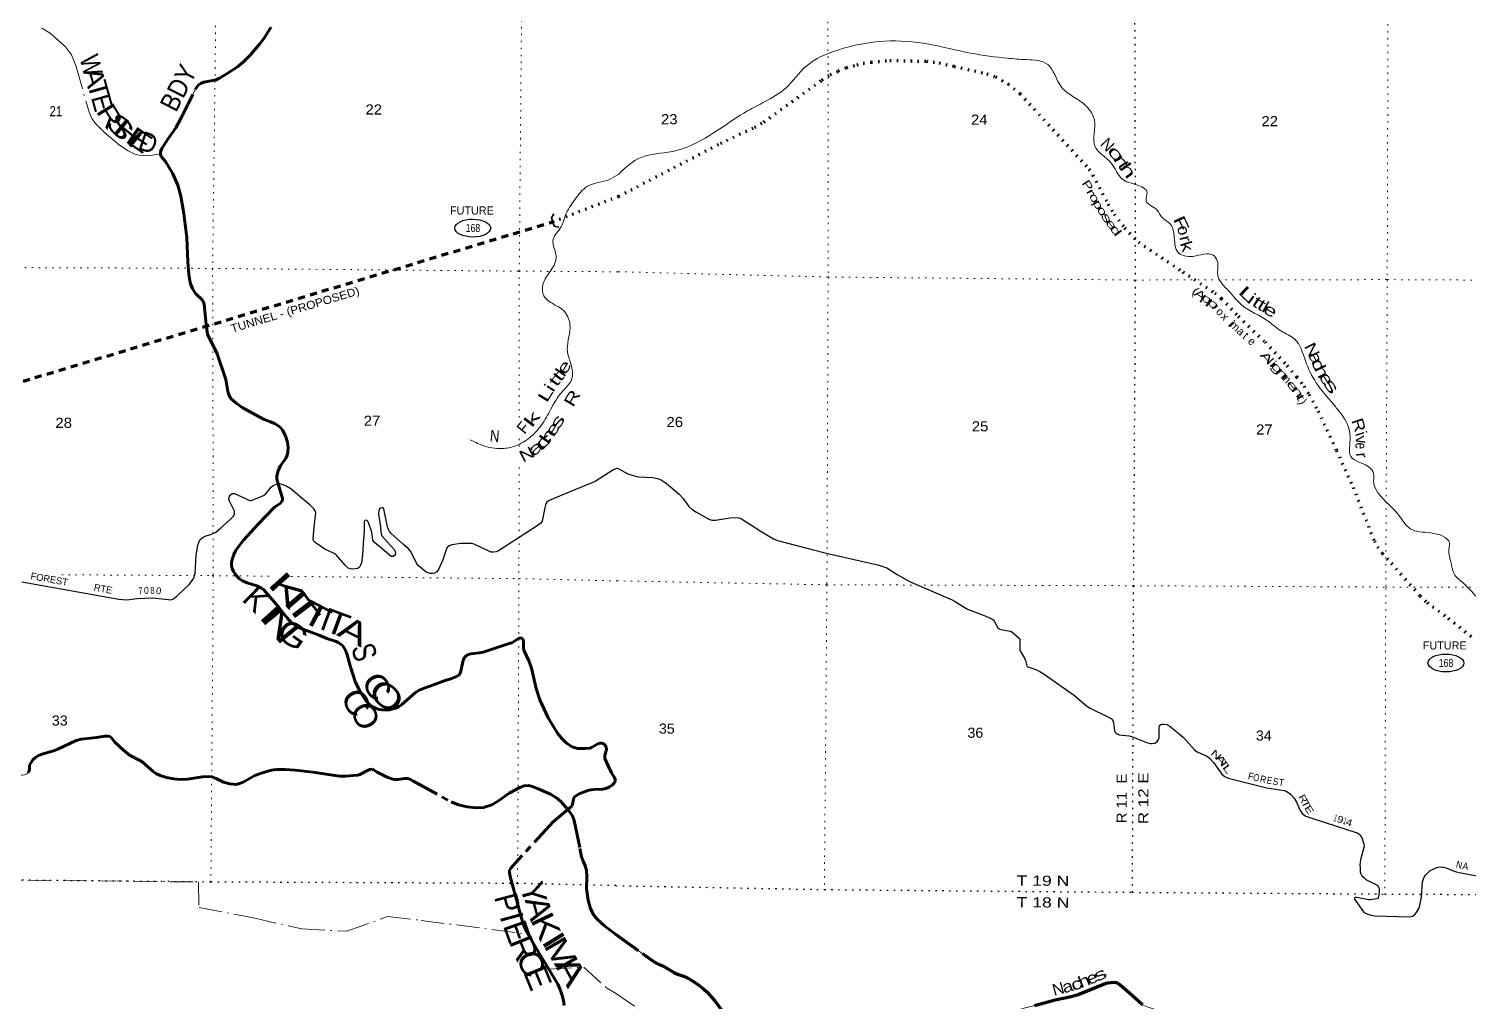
# Model space of a CAD drawing. Header units: feet. Extents: x -252966 to 4, y -183309 to 1368.
# Drawn here: x -104019 to -79123, y -154382 to -137564 of the extents above; entities that cross this region are included whole.
import ezdxf
from ezdxf.enums import TextEntityAlignment as Align

# ---------------------------------------------------------------- set-up
doc = ezdxf.new("R2010")
doc.units = ezdxf.units.FT
doc.header["$LTSCALE"] = 80
for name, pattern in [('DOT_DASHED', [7.7, 5, -1.2, 0.3, -1.2]), ('DOTTED', [1.5, 0.3, -1.2]), ('LONG_DASH_SHORT_DASH', [9.9, 6, -1.2, 1.5, -1.2]), ('MEDIUM_DASHED', [4.5, 3, -1.5]), ('SHORT_DASHED', [2.7, 1.5, -1.2])]:
    doc.linetypes.add(name, pattern=pattern)
for name, color, linetype, lineweight in [('11', 7, 'LONG_DASH_SHORT_DASH', 60), ('29', 7, 'Continuous', 25), ('30', 7, 'Continuous', 35), ('39', 7, 'Continuous', 13), ('41', 7, 'Continuous', 13), ('44', 7, 'DOT_DASHED', 13), ('51', 7, 'MEDIUM_DASHED', 70), ('52', 7, 'Continuous', 25), ('6', 7, 'DOTTED', 25), ('7', 7, 'DOTTED', 13)]:
    doc.layers.add(name, color=color, linetype=linetype, lineweight=lineweight)
doc.layers.add('12', color=7, linetype='Continuous')

msp = doc.modelspace()

# ---------------------------------------------------------------- linework, layer by layer
at = {"layer": '11'}
for points in [[(-101000.23, -142274.52), (-101035.61, -142232.2), (-101124.47, -142154.86), (-101149.28, -142123.49), (-101187.03, -142055.25), (-101221.73, -141976.41), (-101235.06, -141917.77), (-101248.65, -141813.45), (-101265.75, -141593.3), (-101287.34, -141178.51), (-101336.38, -140760.11), (-101387.18, -140461.45), (-101438.66, -140268.48), (-101532.89, -140063.91), (-101656.6, -139858.85), (-101727.72, -139770.39), (-101741.19, -139736), (-101741.26, -139687.24), (-101719.84, -139634.56), (-101616.2, -139474.24), (-101474.72, -139277.91), (-101393.53, -139128.48), (-101127.66, -138594.73), (-101085.57, -138536.47), (-101045.69, -138508.46), (-100990.14, -138487.29), (-100779.15, -138444.41), (-100720.9, -138418.89), (-100605.76, -138351.21), (-100408.88, -138222.77), (-100304.06, -138136.76), (-100188.39, -138022.82), (-100025.44, -137832.66), (-99947.91, -137724.45), (-99857.6, -137576.87), (-99828.52, -137534.53)], [(-99323.06, -147932.24), (-99389.65, -147896.88), (-99472.49, -147836.79), (-99550.64, -147754.26), (-99704.22, -147553.02), (-99953.46, -147269.79), (-99991.87, -147238.09), (-100072.73, -147198.49), (-100242.09, -147147.07), (-100320.98, -147112.8), (-100376.76, -147074.8), (-100408.37, -147044.51), (-100443.95, -147001.24), (-100477.75, -146950.42), (-100502.6, -146896.25), (-100513.12, -146849.86), (-100510.45, -146789.28), (-100495.96, -146723.16), (-100471.8, -146655.27), (-100441.44, -146593.71), (-100405.35, -146536.66), (-100305.21, -146411.14), (-100048.76, -146131.55), (-99774.82, -145840.74), (-99666.66, -145768.46), (-99643.31, -145742.3), (-99631.26, -145712.66), (-99632.19, -145684.47), (-99665.68, -145571.32), (-99719.79, -145395.41), (-99727.77, -145348.05), (-99726.01, -145298.46), (-99703.39, -145206.72), (-99670.83, -145126.93), (-99593.52, -145027.13), (-99569.94, -144990.34), (-99552.55, -144944.92), (-99539.36, -144888.14), (-99532.84, -144806.89), (-99542.41, -144714.39), (-99576.23, -144606.35), (-99628.19, -144507.27), (-99666.38, -144460.95), (-99711.45, -144422.89), (-99768.01, -144389.86), (-99840.76, -144359.46), (-99957.03, -144315.22), (-100328.76, -144111.56), (-100431.28, -144037.91), (-100521.26, -143956.22), (-100562.61, -143884.58), (-100584.03, -143805.66), (-100612.46, -143629.11), (-100760.82, -143188.55), (-100924.82, -142844.02), (-100950.85, -142680.34), (-100984.67, -142325.08), (-101000.23, -142274.52)], [(-94697.3, -151067.87), (-94628.5, -151007.27), (-94616.7, -150977.12), (-94592.8, -150867.06), (-94580.91, -150848.96), (-94561.88, -150833.21), (-94498.05, -150796.34), (-94426.95, -150766.6), (-94333.51, -150734.47), (-94289, -150724), (-94245.11, -150719.3), (-94088.86, -150713.24), (-94019.59, -150698.23), (-93972.58, -150677.14), (-93931.31, -150648.32), (-93895.13, -150612.09), (-93881.98, -150592.67), (-93874.02, -150573.13), (-93872.23, -150558.34), (-93875.07, -150543.22), (-93891.66, -150509.81), (-93938.17, -150433.29), (-93998.64, -150310.18), (-94052.82, -150184.32), (-94057.29, -150165.48), (-94057.26, -150147.4), (-94053.13, -150124.61), (-94030.64, -150051.28), (-94026.82, -150025.74), (-94027.28, -150010.21), (-94031.99, -149990.78), (-94052.11, -149954), (-94073.12, -149932.31), (-94104.93, -149917.34), (-94137.62, -149917.52), (-94175.16, -149931.26), (-94283.65, -149995.26), (-94311.01, -150004.85), (-94399.92, -150013.19), (-94529.07, -150012.89), (-94620.73, -149984.67), (-94717, -149917.65), (-94799.66, -149838.36), (-94872.1, -149747.65), (-95034.61, -149482.07), (-95182.5, -149172.49), (-95242.57, -148976.81), (-95323, -148620.84), (-95365.1, -148505), (-95457.15, -148311.47), (-95464.33, -148276.9), (-95462.55, -148152.63), (-95473.27, -148119.27), (-95487.78, -148106.26), (-95511.42, -148100.16), (-95548.68, -148108.67), (-95665.24, -148181.41), (-95708, -148197.73), (-95984.44, -148288.25), (-96162, -148345.19), (-96222.2, -148358.61), (-96370.84, -148372.11), (-96412.54, -148384.36), (-96442.51, -148399.96), (-96481.32, -148435.12), (-96500.46, -148470.95), (-96509.78, -148507.21), (-96543.55, -148676.83), (-96561.07, -148724.86), (-96577.86, -148742.88), (-96634.97, -148774.87), (-96718.07, -148808.07), (-96814.96, -148838.1), (-97253.01, -148995.34), (-97332.28, -149041.27), (-97566.46, -149250.95), (-97613.9, -149283.09), (-97673.24, -149311.54), (-97720.1, -149327.15), (-97780.08, -149340.21), (-97839.75, -149346.18), (-97901.62, -149344.92), (-97961.2, -149335.68), (-98008.53, -149321.53), (-98065.46, -149293.72), (-98124.02, -149250.15), (-98195.05, -149176.31), (-98268.9, -149061.89), (-98365.64, -148869.72), (-98458.31, -148582.22), (-98513.3, -148390.14), (-98542.93, -148311.54), (-98588.75, -148234.2), (-98612.97, -148211.23), (-98654.25, -148183.85), (-98704.35, -148160.78), (-98862.05, -148107.8), (-99013.82, -148044.74), (-99323.06, -147932.24)], [(-104028.6, -150424.95), (-104016.34, -150411.72), (-104009.38, -150397.72), (-104005.72, -150374.76), (-104008.19, -150320.17), (-104004.19, -150299.18), (-103949.35, -150208.44), (-103904.58, -150165.83), (-103848.84, -150130.91), (-103772.41, -150102.84), (-103588.83, -150051.17), (-103516, -150023.08), (-103198.44, -149873.08), (-103112.77, -149848.89), (-102847.96, -149819.64), (-102703.51, -149799.99), (-102645.49, -149797.18), (-102617.52, -149801.51), (-102592.32, -149818.77), (-102527.81, -149904.5), (-102382.93, -150038.29), (-102273.92, -150128.13), (-102065.03, -150239.07), (-101865.78, -150410.73), (-101818.83, -150443.99), (-101745.28, -150481.31), (-101635.34, -150516.02), (-101514.06, -150535.59), (-101399.22, -150545.05), (-101271.18, -150544.29), (-101012.49, -150501.71), (-100914.53, -150495.72), (-100855.02, -150500.75), (-100778.21, -150528.02), (-100650.84, -150595.89), (-100539.39, -150624.48), (-100434.06, -150631.47), (-100376.57, -150619.24), (-100312.63, -150592.73), (-100111.73, -150479.53), (-99976.74, -150430.08), (-99841.29, -150390.08), (-99788.68, -150380.13), (-99726.1, -150374.62), (-99576.7, -150375.13), (-99413.11, -150384.75), (-99104.55, -150418.21), (-98642.38, -150487.66), (-98535.03, -150489.83), (-98407.76, -150480.88), (-98326.95, -150473), (-98290.15, -150462.47), (-98162.89, -150391.33), (-98117.1, -150373.41), (-98082.04, -150370.97), (-98056.74, -150378.42), (-97995.8, -150423.14), (-97818.03, -150507.24), (-97740.71, -150536.45), (-97698.23, -150548.18), (-97665.71, -150550.59), (-97634.63, -150548.97), (-97513.15, -150532.24), (-97464.76, -150532.96), (-97426.04, -150543.1), (-97376.73, -150568.12), (-96712.11, -150936.88), (-96583.91, -150983.17), (-96438.93, -151017.88), (-96292.37, -151038.83), (-96153.22, -151029.67), (-96011.89, -150985.25), (-95896.7, -150917.03), (-95708.12, -150784.62), (-95526.02, -150686.18), (-95448.97, -150658.82), (-95381.37, -150652.63), (-95324.84, -150662.84), (-95210.29, -150707.6), (-94993.38, -150803.56), (-94892.32, -150864.68), (-94819.07, -150928.19), (-94697.3, -151067.87)], [(-94697.3, -151067.87), (-94766.6, -151126.67), (-94947.68, -151282.06), (-95601.99, -151989.16), (-95684.04, -152082.92), (-95701.87, -152118.67), (-95707.15, -152149.77), (-95692.72, -152224.49), (-95641.58, -152414.9), (-95519.97, -152867.24), (-95468.11, -153046.13), (-95412.39, -153178.63), (-95200.89, -153532.9), (-94953.87, -153942.83), (-94870.65, -154088.04), (-94828.24, -154179.07), (-94794.07, -154283.16), (-94770.83, -154372.51), (-94759.61, -154454.69)], [(-94697.3, -151067.87), (-94622.66, -151166.51), (-94585.99, -151254.03), (-94485.8, -151743.7), (-94457.72, -151884.62), (-94431.99, -151957.48), (-94392.04, -152053.53), (-94373.97, -152125.92), (-94367.9, -152225.32), (-94373.14, -152435.39), (-94345.37, -152635.86), (-94309.83, -152763.67), (-94282.06, -152828.75), (-94243.59, -152894.1), (-94182.56, -152968.13), (-94055.7, -153084.48), (-93869.92, -153222.14)]]:
    msp.add_lwpolyline(points, dxfattribs=at)
at = {"layer": '11', "lineweight": 70}
for points in [[(-93869.92, -153222.14), (-93319.38, -153619.93), (-93187.33, -153714.08), (-93126.96, -153742.51), (-93043.31, -153778.3), (-92849.06, -153889.44), (-92780.34, -153921.4), (-92679.94, -153957.66), (-92598.79, -153994.72), (-92467.74, -154076.56), (-92349.23, -154168.11), (-92283.61, -154228.08), (-92153.71, -154374.47), (-91755.3, -154918.65)], [(-86624.12, -154453.92), (-86265.52, -154357.74), (-85989.57, -154303.43), (-85870.47, -154266), (-85430.16, -154088.29), (-85360.24, -154066.9), (-85300.56, -154056.08), (-85254.08, -154054.36), (-85211.68, -154060.62), (-85179.28, -154074.03), (-85145.84, -154094.99), (-85062.56, -154165.51), (-84973.15, -154241.28), (-84827.06, -154377.25), (-84753.32, -154440.9)]]:
    msp.add_lwpolyline(points, dxfattribs=at)
at = {"layer": '29'}
for points in [[(-93836.4, -145165.59), (-93916.01, -145196.26), (-94223.16, -145394.56), (-94799.85, -145630.56), (-95029.75, -145729), (-95056.32, -145749.52), (-95076.98, -145779.37), (-95095.15, -145851.11), (-95141.25, -146082.54), (-95161.85, -146116.08), (-95277.1, -146197.48), (-95895.35, -146593.56), (-95935.74, -146609.77), (-95989.47, -146616.53), (-96019.31, -146614.23), (-96062.2, -146598.52), (-96314.21, -146477.42), (-96353.31, -146466.1), (-96480.83, -146465.79), (-96543.85, -146466.1), (-96702.24, -146489.06), (-96746.36, -146505.54), (-96780.29, -146532.7), (-96801.24, -146575.44), (-96857.07, -146749.96), (-96929.5, -146918.55), (-96961.4, -146956.22), (-97002.96, -146980.56), (-97032.8, -146987.45), (-97080.17, -146983.27), (-97142.99, -146962.19), (-97216.45, -146904.77), (-97276.13, -146851.95), (-97307.62, -146812.11), (-97418.17, -146599.8), (-97449.45, -146560.26), (-97539.65, -146483.96), (-97756.81, -146286.74), (-97780.58, -146256.52), (-97798.95, -146223.22), (-97810.42, -146197.95), (-97821.85, -146149.31), (-97879.29, -145866.08), (-97889.43, -145850.89), (-97904.54, -145850), (-97935.67, -145854.47), (-97950.45, -145867.23), (-97965.38, -145898.23), (-97968.82, -145964.82), (-97942.24, -146134.09), (-97925.77, -146299.59), (-97918.89, -146319.11), (-97909.91, -146333.59), (-97818.43, -146435.05), (-97695.18, -146577.06), (-97679, -146607.35), (-97675.56, -146634.91), (-97681.29, -146654.43), (-97696.08, -146675.64), (-97716.88, -146688.88), (-97732.94, -146693.47), (-97752.45, -146689.19), (-97905.94, -146558.97), (-98036.53, -146451.74), (-98055.47, -146428.2), (-98067.29, -146408.56), (-98086.1, -146269.55), (-98136.97, -146120.18), (-98155.9, -146081.97), (-98167.96, -146068.76), (-98186.67, -146063.37), (-98200.09, -146066.47), (-98211, -146075.08), (-98219.12, -146097.27), (-98218.53, -146252.2), (-98232.55, -146467.36), (-98248.44, -146668.41), (-98266.09, -146798.55), (-98280.17, -146843.16), (-98300.52, -146874.34), (-98328.07, -146897.31), (-98417.39, -146910.28), (-98456.62, -146906.49), (-98493.35, -146890.41), (-98545.3, -146838.65), (-98702.4, -146664.13), (-98736.68, -146637.77), (-98900.34, -146561.66), (-99062.65, -146451.74), (-99089.95, -146427.07), (-99101.68, -146389.73), (-99081.63, -146175.64), (-99053.34, -145938.49), (-99056.92, -145915.46), (-99091.35, -145869.52), (-99158.54, -145798.66), (-99290.1, -145686.76), (-99483.89, -145520.42), (-99555.06, -145479.08), (-99617.04, -145451.52), (-99706.02, -145430.62)], [(-93836.4, -145165.59), (-93654.99, -145262.52), (-93548.26, -145298.24), (-93468.15, -145310.94), (-93225.02, -145327.21), (-93144.58, -145344.13), (-93080.36, -145367.08), (-92994, -145421.93), (-92769.09, -145615.22), (-92704.21, -145681.47), (-92600.45, -145824.57), (-92548.24, -145871.93), (-92467.97, -145925.86), (-92254.66, -146042.89), (-92220.26, -146054.36), (-92190.7, -146062.25), (-92139.98, -146061.25), (-91893.27, -146020.23), (-91791.35, -146015.35), (-91736.3, -146024.53), (-91690.33, -146040.49), (-91370.98, -146247.94), (-91135.37, -146388.26), (-91067.68, -146415.13), (-90513.17, -146556.36), (-90199.76, -146639.08), (-89488.56, -146799.02), (-89332.59, -146835.73), (-89178.76, -146889.35)], [(-104140.69, -147127.3), (-102461.54, -147431.1), (-102323.57, -147438.86), (-102142.55, -147418.73), (-101877.7, -147405.74), (-101601.3, -147436.96), (-101561.78, -147438.86), (-101518, -147425.72), (-101452.19, -147372.55), (-101243.43, -147172.56), (-101172.13, -147079.62), (-101141.11, -146987.38), (-101123.6, -146672.98), (-101093.32, -146492.57), (-101058.3, -146404.95), (-101017.93, -146365.61), (-100966.36, -146339.23), (-100872.96, -146313.17), (-100791.23, -146273.52), (-100699.22, -146196.94), (-100545.34, -146064.45), (-100478.2, -145990.95), (-100460.69, -145951.52), (-100459.38, -145907.14), (-100555.59, -145721.68), (-100561.38, -145684.28), (-100548.25, -145653.61), (-100530.74, -145622.94), (-100502.11, -145600.06), (-100460.69, -145601.04), (-100336.32, -145660.08), (-100198, -145723.71), (-100177.21, -145724.81), (-100154.48, -145718.27), (-99960.5, -145637.19), (-99924.68, -145610.7), (-99829.09, -145489.56), (-99794.13, -145461.95), (-99706.02, -145430.62)], [(-89178.76, -146889.35), (-88999.69, -147001.37), (-88786.67, -147123.75), (-88049.33, -147440.31), (-88005.09, -147464.34), (-87812.1, -147586.51), (-87783.35, -147601.31), (-87524.86, -147699.65), (-87465.92, -147723.99), (-87360.85, -147769.99), (-87347.16, -147778.2), (-87332.39, -147794.08), (-87321.7, -147807.91), (-87255.77, -147923.33), (-87243.18, -147937.02), (-87227.06, -147947.1), (-87047.15, -147983.01), (-87025.36, -147990.69), (-87015.51, -147996.16), (-86886.26, -148108.86), (-86879.24, -148118.29), (-86874.86, -148133.62), (-86879.24, -148293.53), (-86875.95, -148307.77), (-86872.55, -148321.32), (-86791.95, -148462.36), (-86781.28, -148490.14), (-86759.2, -148582.88), (-86752.82, -148592), (-86739.69, -148600.76), (-86619.58, -148638.4), (-86576.05, -148656.07), (-86533.36, -148677.98), (-86454.24, -148724.24), (-85929.4, -149094.21), (-85725.03, -149274.59), (-85662.09, -149313.24), (-85358.47, -149462.66), (-85298.69, -149495.06), (-85268.04, -149525.72), (-85255.42, -149565.88), (-85238.9, -149704.26), (-85228.64, -149731.64), (-85211.12, -149749.16), (-85196.89, -149759.03), (-85161.52, -149773.16), (-84985.47, -149795.01), (-84929.82, -149811.6), (-84670.25, -149914.45), (-84614.58, -149923.32), (-84586.12, -149923.32), (-84544.53, -149916.75), (-84509.5, -149897.03), (-84483.46, -149870.31), (-84470.1, -149826.94), (-84469.31, -149674.17), (-84459.15, -149616.64), (-84436.41, -149596.39), (-84413.18, -149590.35), (-84384.72, -149590.35), (-84336.56, -149599.12), (-84280.49, -149628.05), (-84044.18, -149818.77), (-83856.05, -150036.14), (-83808.54, -150071.59), (-83641.05, -150143.42), (-83597.73, -150176.33), (-83528.07, -150254.76), (-83381.01, -150456.72), (-83330.36, -150495.16), (-83271.55, -150522.44), (-83068.83, -150577.98), (-82605.32, -150692.94), (-82308.34, -150737.12), (-82259.42, -150754.61), (-82198.88, -150802.84), (-82135.4, -150868.56), (-82095.15, -150938.58), (-82030.32, -151085.42), (-81995.09, -151133.99), (-81971.01, -151155.9), (-81929.41, -151182.19), (-81811.79, -151223.94), (-81043.23, -151472.25), (-81016.75, -151488.5), (-80998.15, -151502.73), (-80977.35, -151525.74), (-80956.55, -151566.25), (-80925.14, -151665.76), (-80922.62, -151703.17), (-80986.17, -151935.53), (-80994.86, -152029.57), (-80993.52, -152063.43)], [(-81095.64, -152605.39), (-81091.73, -152616.09), (-80931.89, -152837.43), (-80918.25, -152849.94), (-80898.55, -152860.89), (-80856.95, -152877.32), (-80801.13, -152894.85), (-80740.3, -152903.51), (-80135.52, -152923.79), (-80086.92, -152911.83), (-80054.08, -152887.73), (-80016.87, -152846.11), (-79981.81, -152789.18), (-79964.33, -152747.53), (-79929.48, -152583.41), (-79912.54, -152315.19), (-79892.09, -152250.27), (-79859.25, -152199.89), (-79817.66, -152156.08), (-79778.24, -152124.29), (-79730.09, -152101.31), (-79686.31, -152079.41), (-79646.9, -152066.26), (-79605.25, -152059.98), (-79548.39, -152064.07), (-79510.09, -152073.93), (-79346.99, -152140.74), (-79281.76, -152155.47), (-78908.07, -152227.27)], [(-80993.52, -152063.43), (-80990.42, -152141.79), (-80978.44, -152179.63), (-80959.83, -152211.38), (-80930.28, -152245.35), (-80895.74, -152276.97), (-80718.38, -152362.93), (-80698.78, -152377.32), (-80680.72, -152398.68), (-80667.04, -152421.13), (-80661.17, -152443.64), (-80661.57, -152481.37), (-80674.7, -152582.14), (-80682.37, -152600.76), (-80688.93, -152607.33), (-80697.05, -152611.52), (-80818.09, -152629.24), (-80849.48, -152627.97), (-81021.37, -152592.14), (-81050.14, -152587.62), (-81075.31, -152589.81), (-81091.73, -152597.47), (-81095.64, -152605.39)]]:
    msp.add_lwpolyline(points, dxfattribs=at)
at = {"layer": '39'}
for points in [[(-93816.09, -140077.11), (-93429.78, -139788.81), (-92889.15, -139686.61), (-92083.07, -139304.98), (-91586.48, -138985.49), (-91290.97, -138826.78), (-90927.08, -138589.67), (-90571.11, -138209.72), (-90028.34, -137932.5), (-89214.39, -137778.2), (-88456.86, -137831.07), (-87729.55, -137984.49), (-87090.61, -138073.48), (-86767.11, -138097.86), (-86395.42, -138180.62), (-86168.64, -138558.99), (-85819.19, -138826.8), (-85588.34, -139138.79), (-85580.65, -139595.45), (-85293.52, -139891.39), (-85110.87, -140161.09), (-84857.75, -140263.88), (-84677.01, -140398.8), (-84695.19, -140527.53), (-84502.41, -140700.68), (-84422.13, -140823.46), (-84279.54, -140936.22), (-84209.36, -141133.42), (-84143.27, -141427.18), (-83884.11, -141499.79), (-83536.45, -141477.92), (-83462.18, -141578.56), (-83454.33, -141821.98), (-83261.63, -142101.75), (-83036.75, -142343.33), (-82576.8, -142625.31), (-82363.92, -142788.41), (-82124.9, -142929.41), (-81938.31, -143305.74), (-81749.71, -143688.1), (-81454.6, -144056.47), (-81322.1, -144221.52), (-81163.66, -144626), (-81153.87, -144959.95), (-80814.43, -145167.41), (-80754.23, -145282.12), (-80758.32, -145376.67), (-80505.44, -145781.21), (-80314.7, -145988.56), (-80123.97, -146212), (-79772.37, -146282.67), (-79446.97, -146459.94), (-79459.14, -146608.8), (-79441.13, -146711.41), (-79409.08, -146846.22), (-79352.95, -147015.24), (-79216.4, -147142.08), (-79011.59, -147351.45), (-78748.54, -147603.11), (-78660.26, -147774.17), (-78702.58, -147939.1), (-78610.24, -148057.86), (-78489.72, -148128.36), (-78154.42, -148490.71), (-78019.96, -148718.14), (-77855.25, -148806.77), (-77813.18, -148979.81), (-77642.53, -149181.11), (-77407.5, -149281.87), (-77399.49, -149322.11)], [(-93816.09, -140077.11), (-93974.55, -140169.59), (-94357.32, -140288.71), (-94580.48, -140528.05), (-94733.44, -140780.13), (-94813.43, -140989.86), (-94948.25, -141204.65), (-94896.97, -141529.08), (-95001.55, -141761.49), (-95121.99, -141971.62), (-95109.86, -142183), (-95018.32, -142278.43), (-94772.67, -142435.68), (-94658.37, -142678.2), (-94704.45, -143104.32), (-94654.25, -143326.12), (-94618.55, -143596.08), (-94830.09, -143883.81), (-95007.55, -144177.91), (-95174.74, -144447.96), (-95351.2, -144633.41), (-95597.6, -144777.97), (-95833.05, -144824.03), (-96178.05, -144766.45), (-96386.1, -144671.93)], [(-109181.76, -151623.27), (-108886.28, -151577.14), (-108550.62, -151545.13), (-107873.2, -151330.15), (-107455.08, -151171.38), (-107278.19, -151117.14), (-107014.86, -151018.66), (-106856.06, -150972.46), (-106643.03, -151041.01), (-106331.5, -151045.22), (-106124.47, -151027.22), (-105700.38, -151025.45), (-105264.14, -150762.02), (-105081.22, -150711.81), (-104862.17, -150794.46), (-104610.9, -150724.15), (-104500.33, -150635.65), (-104478.17, -150496.79), (-104323.38, -150432.47), (-104178.68, -150470.79), (-104025.91, -150422.57), (-104001.75, -150293.77), (-103931.36, -150189.14), (-103834.86, -150124.79), (-103523.29, -150026.34), (-103298.14, -149921.81), (-103129.29, -149851.46), (-102845.88, -149819.41), (-102636.84, -149797.39), (-102518.3, -149914.2), (-102299.29, -150109.56), (-102072.21, -150234.48), (-101786.89, -150462.09), (-101372.88, -150546.86), (-100854.31, -150500.86), (-100633.25, -150601.63), (-100400.11, -150625.91), (-100056.36, -150457.04), (-99728.71, -150374.7), (-99173.99, -150409.23), (-98659.48, -150486.01), (-98335.88, -150474.12), (-98134.62, -150376.06)], [(-93869.92, -153222.14), (-93470.49, -153509.43), (-93205.01, -153702.71), (-93042.96, -153778.49), (-92839.08, -153894.84), (-92604.89, -153991.33), (-92164.18, -154361.05), (-91820.74, -154824.47), (-91677.92, -155030.79), (-91445.25, -155298.21), (-91459.83, -155583.64), (-91580.96, -155878.23), (-91536.05, -156250.64), (-91407.49, -156478.97), (-91229.93, -156619.22), (-90974.46, -156808.4), (-90753.07, -156989.25), (-90431.03, -157146.82), (-89862.58, -157155.64), (-89588.65, -157075.51), (-89161.2, -156900.14), (-88924.25, -156684.96), (-88837.71, -156440.35), (-88606.23, -156162.78), (-88199.8, -155639.34), (-87973.62, -155279.28), (-87657.74, -154998.4), (-87407.78, -154901.98), (-87318.29, -154778.05), (-87256.99, -154661.93), (-87085.51, -154580.93), (-86495.46, -154419.01), (-86292.07, -154364.42), (-85964.01, -154296.81), (-85623.34, -154164.95), (-85236.65, -154055.6), (-85028.95, -154194.1), (-84741.92, -154449.91), (-84329.52, -154612.26), (-84184.78, -154828.66), (-84101.34, -155161.18), (-83987.41, -155226.49), (-83694.95, -155321.47), (-83106.55, -155573.79), (-82796.31, -155475.86), (-82650.98, -155398.66), (-82412.41, -155454.97), (-81894.89, -155543.81), (-81645.94, -155334.76), (-81405.52, -155181.95), (-81080.19, -155194.75), (-80658.61, -155228.48), (-80290.33, -155382.41), (-79475.13, -155431.53), (-79233.02, -155314.93), (-78906.64, -155209.09), (-78292.69, -155071.5), (-77938.68, -155022.21), (-77567.62, -154862.46), (-77254.42, -154657.97), (-76983.64, -154252.03), (-76804.67, -153778.96), (-76617.12, -153243.61), (-76463.2, -152876.9), (-76295.31, -152747.61), (-75976.84, -152627.63), (-75465.03, -152227.75), (-75393.26, -152063.46), (-75286.16, -151991.97), (-74940.45, -151972.77), (-74735.8, -152002.65), (-74587.06, -151993.85), (-74243.29, -151966.59), (-73890.33, -151808.7), (-73180.01, -151677.95), (-72795.69, -151608.81), (-72282.4, -151494.5), (-72098.3, -151433.12), (-71974.34, -151416.66), (-71463.6, -151137.43), (-71010.09, -150968.32), (-70765.5, -150797.44), (-70444.41, -150609.11), (-70291.24, -150554.1), (-70218.48, -150589.62)]]:
    msp.add_spline(points, degree=3, dxfattribs=at)
at = {"layer": '44'}
for points in [[(-103795.22, -137553.03), (-103646.46, -137638.5), (-103382.44, -137875.18), (-103278.39, -138013.2), (-103199.26, -138217.29), (-102976.7, -139008.05), (-102926.74, -139114.14), (-102859.88, -139207.19), (-102709.14, -139359.77), (-102447.34, -139575.97), (-102298.48, -139675.66), (-102183.31, -139730.09), (-102112.66, -139749.87), (-101962.77, -139760.88), (-101913.79, -139757.61), (-101743.25, -139725.08), (-101741.79, -139689.75), (-101721.17, -139636.97), (-101612.73, -139469.39), (-101493.36, -139305.95), (-101408.64, -139158.67), (-101223.78, -138781.94), (-101138.99, -138614.29), (-101088.55, -138539.36), (-101026.52, -138499.58), (-100973.47, -138483.02), (-100880.33, -138466.08), (-100759.98, -138437.76), (-100535.97, -138308.68), (-100280.64, -138115.13), (-100110.92, -137936.51), (-99992.93, -137790.85), (-99834.61, -137542.98)], [(-112352.76, -155339.31), (-110941.27, -154107.95), (-114020.04, -152213.56), (-109210.44, -152239.72), (-108806.83, -153613.42), (-107968.25, -153514.23), (-106377.99, -153206.01), (-105571.16, -152985.05), (-105155.21, -152633.97), (-104653.98, -152282.51), (-101080.91, -152320.41), (-101074.31, -152760.58), (-100134.84, -152943.07), (-99296.93, -153132.76), (-98519.86, -153171.03), (-97813.95, -152919.59), (-97231.77, -152984.92), (-95392.54, -153222.04)], [(-95392.54, -153222.04), (-95238.48, -153463.82), (-95026.71, -153827.09)], [(-95026.71, -153827.09), (-94416.02, -153791.43), (-94024.82, -154151.81), (-93871.55, -154241.89)], [(-93871.55, -154241.89), (-93142.61, -154734.57), (-93025.39, -155073.63), (-93077.29, -155354.05), (-93035.36, -155458.7), (-92803.2, -155634.54), (-92178.82, -156199.71), (-91667.84, -156530.47), (-91351.04, -156528.2)]]:
    msp.add_lwpolyline(points, dxfattribs=at)
at = {"layer": '51', "linetype": 'DOTTED'}
msp.add_line((-94955.97, -140902.7), (-93817, -140462.69), dxfattribs=at)
at = {"layer": '51', "linetype": 'SHORT_DASHED'}
msp.add_line((-104945.62, -143909.25), (-94955.97, -140902.7), dxfattribs=at)
at = {"layer": '51', "linetype": 'DOTTED'}
msp.add_lwpolyline([(-93817, -140462.69), (-92055.44, -139547.54), (-91466.41, -139270.1), (-91305.94, -139178.72), (-90299.77, -138450.41), (-90159.07, -138361.38), (-90016.87, -138297.13), (-89874.67, -138237.47), (-89698.89, -138186.22), (-89585.68, -138159.45), (-89448.07, -138141.09), (-89125.74, -138112.54), (-88493.93, -138125.03), (-88273.75, -138152.57), (-88013.07, -138213.83), (-87448.07, -138340.74), (-87298.53, -138396.36), (-87081.09, -138519.73), (-86875.42, -138685.9), (-85681.58, -139989.72), (-85613.2, -140096.2), (-85350.28, -140598.23), (-85246.23, -140770.85), (-85067.33, -141004.92), (-84825.77, -141254.34), (-84060.18, -141769.49), (-83504.14, -142134.85), (-83393.02, -142228.01), (-83098.89, -142536.69), (-82637.21, -142980.48), (-82259.99, -143386.85), (-82090.27, -143584.2), (-81961.57, -143746.44), (-81874.67, -143891.69), (-81719.2, -144176.78), (-81399.81, -144859.49), (-81112.71, -145496.18), (-80746.23, -146425.07), (-80691.18, -146521.45), (-80608.61, -146636.19), (-80455.96, -146807.43), (-79957.24, -147370.5), (-79834.83, -147487.34), (-79468.09, -147758.99), (-79024.73, -148112.62)], dxfattribs=at)
at = {"layer": '51', "linetype": 'Continuous', "lineweight": 35}
msp.add_lwpolyline([(-94851.85, -140995.44), (-94930.48, -140978.77), (-94979.82, -140831.49), (-94938.26, -140764.8)], dxfattribs=at)
at = {"layer": '52'}
for centre in [(-96339.07, -141011.18), (-79508.8, -148533.32)]:
    msp.add_ellipse(centre, major_axis=(309.24, -1), ratio=0.500121, dxfattribs=at)
at = {"layer": '6'}
for points in [[(-84891.83, -137347.19), (-84881.11, -141909.44), (-84915.29, -147196.21), (-84935.41, -152499.07)], [(-93866.19, -152383.64), (-95564.28, -152345.62), (-100869.38, -152321.69), (-106190.29, -152269.43), (-111432.95, -152225.97), (-116792.12, -152183.41), (-122005.47, -152230.76), (-125154.27, -152164.14)], [(-93866.19, -152383.64), (-90258.45, -152450.88), (-84935.41, -152499.07), (-80564.84, -152528.45), (-75247.81, -152556.53), (-69930.77, -152560.46), (-69729.82, -152564.63), (-66466.41, -152575.78)]]:
    msp.add_lwpolyline(points, dxfattribs=at)
at = {"layer": '7'}
msp.add_line((-95538.43, -144797.01), (-95538.27, -144608.67), dxfattribs=at)
for points in [[(-100783.86, -137270.69), (-100838.71, -141706.37), (-100827, -147022.33), (-100869.38, -152321.69)], [(-95538, -144287.09), (-95535.85, -141756.44), (-95495.86, -137305.11)], [(-90195.79, -137321.77), (-90194.1, -141857.23), (-90214.24, -147180.22), (-90258.45, -152450.88)], [(-80510.62, -137363.12), (-80522.58, -141902.61), (-80548.75, -147241.68), (-80564.84, -152528.45)], [(-116687.6, -141621.11), (-111422.74, -141652.71), (-106127.78, -141686.61), (-100854.79, -141708.23), (-95535.85, -141756.44), (-93822.38, -141766.67)], [(-93822.38, -141766.67), (-90194.1, -141857.23), (-84881.11, -141909.44), (-80522.58, -141902.61), (-75229.66, -141928.65), (-69902.58, -141954.72), (-64465.01, -142005.01), (-62548.62, -141973.36)], [(-95564.28, -152345.62), (-95540.38, -147090.36), (-95538.69, -145100.23)], [(-103449.15, -147007.45), (-100847.09, -147022.14), (-99833.09, -147032.1)], [(-99484.11, -147035.53), (-95540.23, -147074.26), (-93844.44, -147112.18)], [(-93844.44, -147112.18), (-90214.24, -147180.22), (-84915.29, -147196.21), (-80546.72, -147219.55), (-75227.66, -147217.45), (-69920.7, -147261.61), (-64463.01, -147291.8), (-62563.22, -147279.51)]]:
    msp.add_lwpolyline(points, dxfattribs=at)

# ---------------------------------------------------------------- texts
at = {"layer": '12'}
for s, rotation, width, p in [('K', 311.761, 1.75, (-99697.77, -147405.56)), ('I', 310.767, 1.7, (-99554.54, -147573.6)), ('T', 307.07, 1.75, (-99440.54, -147722.11)), ('I', 311.761, 1.7, (-99976.64, -147825.48)), ('N', 309.07, 1.6, (-99826.17, -148009.48)), ('T', 332.259, 1.45, (-99138.73, -147891.28)), ('T', 339.654, 1.25, (-98750.15, -148033.25)), ('G', 325.259, 1.25, (-99562.06, -148206.67)), ('A', 333.403, 1.4, (-98486.02, -148159.47)), ('S', 287.254, 0.8, (-98405.54, -148404.73)), ('C', 300.011, 1.2, (-98165.25, -149039.68)), ('O', 319.489, 1.4, (-97959.52, -149254.89)), ('C', 300.011, 1.2, (-98525.98, -149316.3)), ('O', 299.314, 1.1, (-98371.83, -149545.87)), ('Y', 284.963, 1.05, (-95479.25, -152560.8)), ('P', 284.963, 0.9, (-95931.16, -152734.37)), ('A', 285.431, 1.15, (-95388.82, -152824.28)), ('K', 295.452, 1.25, (-95256.24, -153171.69)), ('R', 291.696, 1.1, (-95639.92, -153543.37)), ('I', 301.696, 1.3, (-95110.21, -153429.66)), ('M', 299.916, 1.25, (-94983.48, -153660.79)), ('C', 296.916, 1.15, (-95507.12, -153820.39)), ('E', 292.475, 1.1, (-95400.39, -154054.12)), ('A', 298.656, 1.45, (-94817.19, -153951.47))]:
    msp.add_text(s, height=400, rotation=rotation, dxfattribs=dict(at, width=width)).set_placement(p, align=Align.CENTER)
for s, rotation, p in [('K', 315.824, (-100220.53, -147569.19)), ('I', 339.654, (-98937.96, -147962.74)), ('I', 285.431, (-95858.16, -152982.35)), ('E', 289.454, (-95761.66, -153243.01))]:
    msp.add_text(s, height=400, rotation=rotation, dxfattribs=at).set_placement(p, align=Align.CENTER)
at = {"layer": '30'}
for s, rotation, p in [('FOREST', 349.745, (-103674.71, -147140.47)), ('RTE', 349.745, (-102743.72, -147308.91)), ('0', 353.556, (-101778.94, -147343.98)), ('F', 346.071, (-82893.27, -150549.4)), ('T', 351.538, (-82362.36, -150658.31))]:
    msp.add_text(s, height=120, rotation=rotation, dxfattribs=at).set_placement(p, align=Align.CENTER)
for s, rotation, width, p in [('7', 2.808, 0.8, (-102083.85, -147345.77)), ('0', 2.808, 0.95, (-101981.72, -147336.81)), ('8', 2.808, 0.8, (-101877.37, -147336.93)), ('N', 318.787, 1.55, (-83521.29, -150165.37)), ('A', 311.611, 1.75, (-83443.08, -150247.23)), ('T', 306.061, 1.7, (-83398.49, -150313.8)), ('L', 306.061, 1.75, (-83333.92, -150402.48)), ('O', 346.071, 0.85, (-82801.04, -150572.76)), ('R', 346.071, 0.9, (-82683.12, -150601.45)), ('E', 351.538, 0.85, (-82568.22, -150622.75)), ('S', 351.538, 0.85, (-82462.05, -150643.49)), ('R', 299.892, 1.25, (-82031.23, -150910.24)), ('T', 296.822, 1.45, (-81986.51, -150997.99)), ('E', 301.251, 1.4, (-81922.63, -151101.98)), ('1', 342.095, 0.45, (-81435.78, -151271.86)), ('9', 342.095, 1.2, (-81351.95, -151296.62)), ('1', 342.095, 0.45, (-81272.3, -151322.42)), ('4', 342.095, 1.2, (-81201.17, -151347.59)), ('N', 344.725, 0.9, (-79293.6, -152078.53)), ('A', 349.124, 0.95, (-79180.75, -152105.03))]:
    msp.add_text(s, height=120, rotation=rotation, dxfattribs=dict(at, width=width)).set_placement(p, align=Align.CENTER)
at = {"layer": '41'}
for s, rotation, p in [('N', 313.45, (-85433.87, -139637.19)), ('F', 51.052, (-95391.02, -144525.1)), ('i', 287.989, (-81070.83, -144596.42)), ('v', 280.989, (-81065.38, -144689.09)), ('r', 275.806, (-81062.33, -144948.89))]:
    msp.add_text(s, height=200, rotation=rotation, dxfattribs=at).set_placement(p, align=Align.CENTER)
for s, rotation, width, p in [('o', 311.895, 1.9, (-85287.6, -139790.79)), ('r', 304.004, 1.8, (-85226.47, -139877.45)), ('t', 302.853, 1.5, (-85163.02, -139970.69)), ('h', 305.379, 1.75, (-85086.87, -140072.79)), ('F', 294.947, 1.65, (-84175.25, -140974.52)), ('o', 286.524, 1.1, (-84140.23, -141076.7)), ('r', 285.387, 1.2, (-84106.62, -141220.99)), ('k', 287.945, 1.3, (-84084.82, -141357.68)), ('L', 317.082, 2, (-83009.15, -142230.17)), ('i', 324.01, 1.5, (-82922.96, -142312.25)), ('t', 325.51, 1.55, (-82832.29, -142367.36)), ('t', 329.011, 1.45, (-82743.99, -142423.96)), ('l', 330.511, 1.2, (-82675.79, -142461.61)), ('e', 330.109, 1.5, (-82591.44, -142517.79)), ('N', 296.187, 1.3, (-81913.23, -143164.47)), ('e', 57.774, 1.55, (-94679.66, -143469.99)), ('a', 296.187, 1.45, (-81852.08, -143293.79)), ('c', 294.186, 1.5, (-81805.5, -143410.2)), ('h', 295.724, 1.45, (-81744.85, -143535.23)), ('t', 54.403, 1.6, (-94851.29, -143723.08)), ('t', 53.336, 1.65, (-94783.95, -143636.23)), ('l', 55.095, 1.4, (-94737.95, -143564.53)), ('e', 300.933, 1.5, (-81659.54, -143666.98)), ('s', 306.361, 1.95, (-81571.07, -143797.97)), ('L', 58.92, 1.6, (-94998.79, -143942.95)), ('i', 57.474, 1.4, (-94925.82, -143826.84)), ('R', 59.403, 1.45, (-94535.91, -144001.7)), ('k', 52.994, 1.95, (-95237.24, -144372.69)), ('e', 57.994, 1.55, (-94877.39, -144539.69)), ('s', 58.482, 1.8, (-94794.55, -144410.46)), ('R', 288.133, 1.2, (-81110.85, -144448.76)), ('N', 355.153, 0.85, (-95967.75, -144707.06)), ('c', 44.285, 2.25, (-95053.2, -144771.29)), ('h', 54.052, 1.75, (-94966.86, -144661.85)), ('N', 27.573, 1.3, (-95359.22, -145010.34)), ('a', 37.61, 1.85, (-95193.21, -144892.38)), ('e', 268.795, 0.75, (-81072.82, -144775.62)), ('s', 26.636, 1.6, (-85446.3, -154005.67)), ('N', 15.543, 1.05, (-86186.54, -154263.72)), ('a', 17.747, 1.25, (-86023.24, -154219.97)), ('c', 22.226, 1.4, (-85863.63, -154175.08)), ('h', 22.161, 1.35, (-85729.4, -154123.55)), ('e', 21.636, 1.25, (-85594.5, -154069.7))]:
    msp.add_text(s, height=200, rotation=rotation, dxfattribs=dict(at, width=width)).set_placement(p, align=Align.CENTER)
at = {"layer": '44'}
for s, rotation, width, p in [('W', 285.719, 0.85, (-103097.83, -138241.14)), ('BDY', 62.829, 0.9, (-101283.98, -138659.92)), ('A', 285.719, 1.15, (-103040.09, -138453.05)), ('T', 285.719, 1.15, (-102971.65, -138659.8)), ('E', 285.719, 0.95, (-102907.74, -138887.66)), ('R', 301.699, 1.3, (-102756.29, -139164.95)), ('S', 314.652, 1.6, (-102555, -139373.5)), ('H', 320.449, 1.55, (-102395.66, -139492.61)), ('E', 325.704, 1.4, (-102197.61, -139624.23)), ('D', 340.82, 0.95, (-102005.79, -139689.19))]:
    msp.add_text(s, height=330.5, rotation=rotation, dxfattribs=dict(at, width=width)).set_placement(p, align=Align.CENTER)
at = {"layer": '52'}
for s, rotation, width, p in [('P', 302.708, 1.45, (-85764.23, -140308.97)), ('r', 297.642, 1.75, (-85709.5, -140422.13)), ('o', 297.642, 1.6, (-85647.6, -140521.75)), ('p', 297.642, 1.55, (-85582.92, -140638.4)), ('o', 297.642, 1.6, (-85514.14, -140749.47)), ('s', 301.08, 1.85, (-85436.78, -140869.47)), ('e', 307.391, 1.9, (-85349.5, -140989.67)), ('d', 307.391, 1.9, (-85273.66, -141094.01)), ('TUNNEL - (PROPOSED)', 16.75, 1.1, (-99393.83, -142488.24)), ('(', 324.692, 1.25, (-83883.89, -142159.66)), ('A', 324.692, 1.55, (-83798.69, -142219.3)), ('p', 325.692, 1.8, (-83687.14, -142290.23)), ('p', 320.024, 2, (-83579.25, -142370.05)), ('i', 313.617, 1.6, (-83265.4, -142710.52)), ('A', 312.87, 1.8, (-82659.42, -143296.96)), ('l', 312.87, 1.35, (-82597.55, -143363.62)), ('i', 312.87, 1.55, (-82547.84, -143409.41)), ('g', 312.87, 2.1, (-82478.09, -143475.37)), ('n', 312.87, 2.15, (-82387.8, -143577.57)), ('e', 308.424, 1.95, (-82216.03, -143782.43)), ('n', 308.424, 1.95, (-82128.68, -143887.95)), ('t', 300.891, 1.85, (-82081.42, -143976.02))]:
    msp.add_text(s, height=140, rotation=rotation, dxfattribs=dict(at, width=width)).set_placement(p, align=Align.CENTER)
for p in [(-96354.73, -140776.31), (-79529.04, -148298.44)]:
    msp.add_text('FUTURE', height=140, dxfattribs=at).set_placement(p, align=Align.CENTER)
at = {"layer": '52', "width": 0.8}
for p in [(-96336.37, -141079.49), (-79506.1, -148601.63)]:
    msp.add_text('168', height=140, dxfattribs=at).set_placement(p, align=Align.CENTER)
at = {"layer": '52'}
for s, rotation, p in [('r', 313.617, (-83542.67, -142417.5)), ('o', 313.617, (-83461.42, -142504.13)), ('x', 313.617, (-83379.51, -142588.36)), ('m', 316.132, (-83201.26, -142757.16)), ('a', 316.132, (-83101.52, -142846.22)), ('t', 316.132, (-83018.36, -142919.38)), ('e', 316.132, (-82909.71, -143018.86)), ('m', 310.695, (-82324.11, -143649.48)), (')', 298.605, (-82040.12, -144048.66))]:
    msp.add_text(s, height=140, rotation=rotation, dxfattribs=at).set_placement(p, align=Align.CENTER)
at = {"layer": '6'}
for s, rotation, width, p in [('R 11  E', 89.783, 1.1, (-85029.25, -150876.31)), ('R 12 E', 89.783, 1.25, (-84654.33, -150872.99)), ('T 19 N', 359.481, 1.3, (-86478.7, -152385.09)), ('T 18 N', 359.481, 1.3, (-86477.6, -152760.12))]:
    msp.add_text(s, height=175, rotation=rotation, dxfattribs=dict(at, width=width)).set_placement(p, align=Align.CENTER)
at = {"layer": '7'}
for s, width, p in [('21', 0.85, (-103660.3, -139077.2)), ('22', 1.1, (-98194.63, -139047.12)), ('23', 1.1, (-93084.35, -139215.88)), ('24', 1.1, (-87722.59, -139223.33)), ('22', 1.1, (-82698.74, -139249.87)), ('28', 1.1, (-103558.43, -144466.72)), ('27', 1.1, (-98224.43, -144430.19)), ('26', 1.1, (-92989.25, -144452.3)), ('25', 1.1, (-87708.18, -144527.13)), ('27', 1.1, (-82791.14, -144582.39)), ('33', 1.05, (-103620.06, -149614.27)), ('35', 1.05, (-93119.88, -149755.07)), ('36', 1.05, (-87783.38, -149826.3)), ('34', 1.05, (-82794.37, -149875.53))]:
    msp.add_text(s, height=175, dxfattribs=dict(at, width=width)).set_placement(p)

doc.saveas('drawing.dxf')
